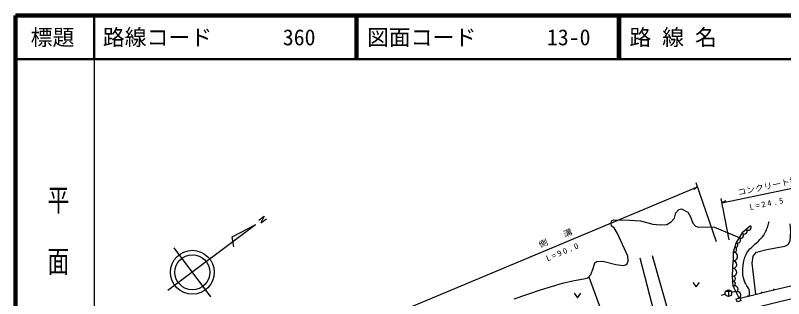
# Model space of a CAD drawing. Units: millimetres, scale not verified. Extents: x 40000 to 680000, y 20000 to 380000.
# Drawn here: x 40000 to 215647, y 315356 to 380000 of the extents above; entities that cross this region are included whole.
import ezdxf
from ezdxf.enums import TextEntityAlignment as Align

# ---------------------------------------------------------------- set-up
doc = ezdxf.new("R2010")
doc.units = ezdxf.units.MM
doc.header["$LTSCALE"] = 1000
for name, color, linetype, lineweight in [('M-BGD', 7, 'Continuous', 25), ('M-TTL', 2, 'Continuous', 140), ('M-TTL-BAND', 7, 'Continuous', 25), ('M-TTL-LINE', 7, 'Continuous', 50)]:
    doc.layers.add(name, color=color, linetype=linetype, lineweight=lineweight)
doc.layers.add('M-TTL-TXT', color=7, linetype='Continuous')
doc.styles.add('@ＭＳ ゴシック', font='')
doc.styles.add('ＭＳ ゴシック', font='')
doc.styles.get('@ＭＳ ゴシック').set_extended_font_data('@MS Gothic')
doc.styles.get('ＭＳ ゴシック').set_extended_font_data('MS Gothic')

msp = doc.modelspace()

# ---------------------------------------------------------------- linework, layer by layer
at = {"layer": 'M-BGD'}
for p, q in [((114216, 306722), (195935, 340883)), ((195935, 340883), (195121, 340239)), ((195609, 341829), (200233, 328420)), ((201543, 337247), (225475, 342236)), ((203166, 328785), (201354, 338229)), ((201543, 337247), (202465, 337725)), ((94891, 332158), (74872, 317184)), ((94891, 332158), (89487, 329365)), ((206200, 330340), (204811, 328129)), ((208102, 331935), (206200, 330340)), ((89487, 329365), (89884, 327164)), ((84670, 315772), (76285, 326982)), ((204811, 328129), (204143, 325969)), ((204143, 325969), (204098, 324010)), ((203992, 320475), (204098, 324010)), ((204133, 318197), (203992, 320475)), ((205471, 315482), (204133, 318197)), ((202296, 316381), (201347, 316063)), ((202617, 317039), (203397, 317039)), ((203007, 317039), (203007, 316079)), ((203731, 316815), (204696, 317075))]:
    msp.add_line(p, q, dxfattribs=at)
for points in [[(154007, 315334), (160048, 317394), (165105, 318893), (167727, 319501), (169975, 319876), (170912, 320110), (171567, 320859), (172082, 322264), (172504, 323528), (172972, 323856), (174283, 323903), (177280, 323154), (178944, 322884), (179818, 323141), (180075, 323912), (180024, 325044), (177658, 330238), (176938, 331523), (176321, 331883), (176218, 332500), (176321, 333117), (176836, 333323), (180487, 333272), (182904, 333117), (185732, 332346), (187429, 332192), (188921, 332295), (189898, 332860), (190669, 333735), (191029, 334917), (191698, 335689), (192315, 335843), (193755, 335123), (194320, 334043), (194886, 332603), (195503, 331883), (196172, 331678), (198949, 331729), (199823, 331678), (205480, 329312)], [(95671, 333286), (96907, 334211), (96147, 332642), (97383, 333577)], [(209279, 316286), (208469, 323414), (208676, 325069), (209462, 325979), (211820, 326558), (215916, 327303), (216660, 327717), (217115, 328544), (217322, 330571), (217157, 332391)], [(185570, 325173), (189568, 311244), (190738, 310383)], [(182806, 324636), (186583, 309947), (185964, 308583)], [(176573, 305327), (175903, 307299), (171181, 320241)], [(229674, 320346), (222499, 319192), (217281, 318203), (212129, 317011), (209110, 316243), (205742, 315358)], [(194920, 319033), (195670, 318013), (196420, 319033)], [(167756, 316578), (168506, 315558), (169256, 316578)], [(210765, 316664), (210744, 316696), (210720, 316721), (210683, 316742), (210650, 316752), (210612, 316755), (210565, 316743), (210533, 316723), (210509, 316698), (210487, 316662), (210477, 316628), (210474, 316590)], [(213563, 317343), (213543, 317375), (213519, 317400), (213483, 317423), (213450, 317434), (213412, 317437), (213365, 317426), (213333, 317407), (213308, 317382), (213285, 317346), (213274, 317313), (213271, 317275)], [(207571, 315839), (207551, 315870), (207525, 315895), (207489, 315916), (207455, 315926), (207417, 315928), (207371, 315916), (207339, 315895), (207315, 315870), (207293, 315834), (207284, 315800), (207281, 315762)]]:
    msp.add_lwpolyline(points, dxfattribs=at)
msp.add_lwpolyline([(205841, 314861), (204992, 314606), (204794, 315268), (205643, 315523)], close=True, dxfattribs=at)
for centre, radius in [((80477, 321377), 5000), ((80477, 321377), 4000), ((203007, 316619), 750)]:
    msp.add_circle(centre, radius, dxfattribs=at)
for centre, radius, start, end in [((205854, 329790), 650, 237.875, 57.875), ((206684, 330747), 650, 219.95755, 39.95755), ((207642, 331549), 600, 219.95755, 39.95755), ((205163, 328689), 650, 237.875, 57.875), ((204308, 326505), 600, 252.80146, 72.80146), ((204648, 327604), 550, 252.80146, 72.80146), ((204120, 324970), 1000, 268.70059, 88.70059), ((204072, 323124), 850, 268.28525, 88.28525), ((204019, 321375), 900, 268.28525, 88.28525), ((204028, 319893), 600, 273.53826, 93.53826), ((250999, 158809), 159991, 85.70111, 114.65582), ((204099, 318745), 550, 273.53826, 93.53826), ((204476, 317501), 750, 296.23333, 116.23333), ((205139, 316155), 750, 296.23333, 116.23333)]:
    msp.add_arc(centre, radius, start, end, dxfattribs=at)
msp.add_open_spline([(207775, 315892), (207819, 316206), (207864, 316520), (207849, 316837), (207841, 317005), (207816, 317174), (207766, 317333), (207657, 317678), (207427, 317972), (207228, 318284), (206874, 318835), (206631, 319437), (206483, 320063), (206251, 320979), (206291, 321950), (206401, 322918), (206506, 323799), (206672, 324669), (207063, 325441), (207293, 325892), (207590, 326310), (207931, 326682), (208401, 327195), (208944, 327627), (209462, 328089), (209812, 328401), (210141, 328732), (210455, 329082), (210910, 329582), (211325, 330129), (211613, 330737), (211783, 331095), (211909, 331474), (212027, 331853), (212142, 332225), (212250, 332598), (212358, 332970)], degree=3, knots=[0, 0, 0, 0, 1, 1, 1, 2, 2, 2, 3, 3, 3, 4, 4, 4, 5, 5, 5, 6, 6, 6, 7, 7, 7, 8, 8, 8, 9, 9, 9, 10, 10, 10, 11, 11, 11, 12, 12, 12, 12], dxfattribs=at)
at = {"layer": 'M-TTL'}
for p, q in [((40000, 380000), (40000, 20000)), ((680000, 380000), (40000, 380000))]:
    msp.add_line(p, q, dxfattribs=at)
at = {"layer": 'M-TTL-BAND'}
msp.add_line((58000, 370000), (58000, 20000), dxfattribs=at)
at = {"layer": 'M-TTL-LINE'}
for p, q in [((58000, 380000), (58000, 370000)), ((117750, 380000), (117750, 370000)), ((118250, 380000), (118250, 370000)), ((177750, 380000), (177750, 370000)), ((178250, 380000), (178250, 370000)), ((40000, 370000), (680000, 370000))]:
    msp.add_line(p, q, dxfattribs=at)

# ---------------------------------------------------------------- texts
at = {"layer": 'M-BGD', "style": 'ＭＳ ゴシック', "width": 1.1}
for s, rotation, p in [('コンクリート擁壁', 12, (205325, 338518)), ('側\u3000\u3000溝', 22.7, (160146, 326626))]:
    msp.add_text(s, height=1320, rotation=rotation, dxfattribs=at).set_placement(p, align=Align.BOTTOM_LEFT)
at = {"layer": 'M-BGD', "char_height": 1320, "attachment_point": 7, "style": 'ＭＳ ゴシック'}
for s, insert, rotation in [('\\T1.4;\\W1.1;L=24.5', (207968, 335549), 11.6), ('\\T1.4;\\W1.1;L=90.0', (161656, 323812), 22.9)]:
    msp.add_mtext(s, dxfattribs=dict(at, insert=insert, rotation=rotation))
at = {"layer": 'M-TTL-BAND', "style": '@ＭＳ ゴシック', "width": 1.4}
msp.add_text('平  面  図', height=3666, rotation=270, dxfattribs=at).set_placement((49777, 306475), align=Align.MIDDLE_RIGHT)
at = {"layer": 'M-TTL-TXT', "style": 'ＭＳ ゴシック'}
msp.add_text('標題', height=3666, dxfattribs=at).set_placement((48500, 375000), align=Align.MIDDLE_CENTER)
for s, p in [('路線コード', (60000, 375000)), ('360', (101142, 375000)), ('図面コード', (120380, 375000)), ('13-0', (161521, 375000)), ('路 線 名', (180380, 375000))]:
    msp.add_text(s, height=3666, dxfattribs=at).set_placement(p, align=Align.MIDDLE_LEFT)

doc.saveas('drawing.dxf')
